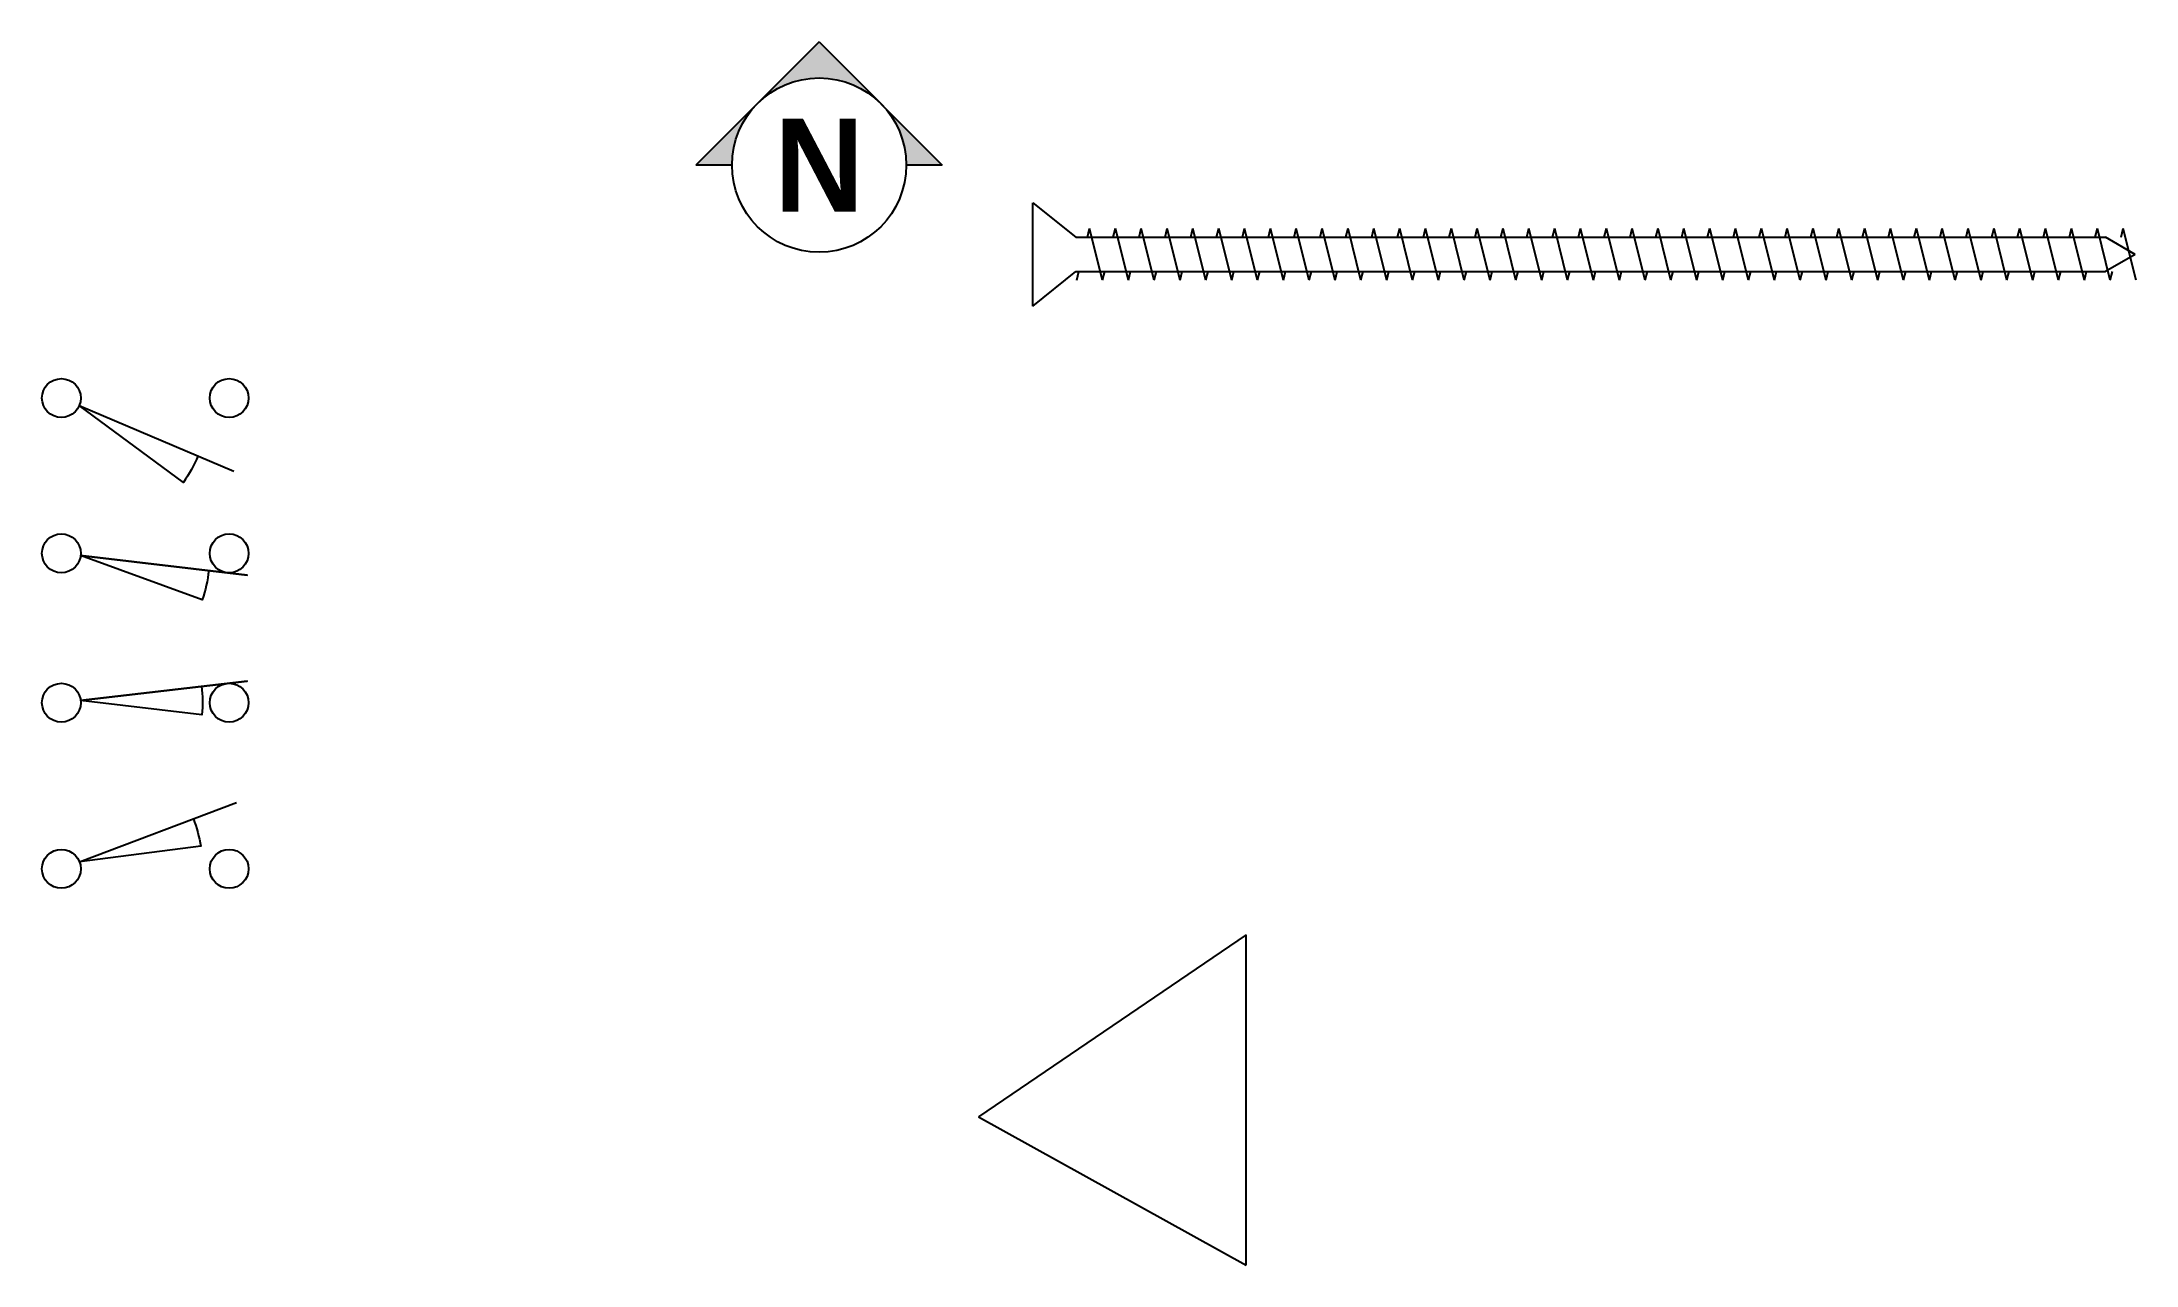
# Model space of a CAD drawing. Header units: millimetres. Extents: x 2183 to 2279.5, y 1354.6 to 1411.
import ezdxf
from ezdxf.enums import TextEntityAlignment as Align

# ---------------------------------------------------------------- set-up
doc = ezdxf.new("R2010")
doc.units = ezdxf.units.MM
doc.styles.get("Standard").update_dxf_attribs({"font": 'arial.ttf'})
doc.styles.add('Stylus BT', font='stylu.ttf')

# ---------------------------------------------------------------- blocks, each defined once
blk = doc.blocks.new('*U2')
for p, q in [((0, 0.0937), (0.0781, 0.0312)), ((0, -0.0937), (0, 0.0937)), ((0.0992, 0.0312), (0.1031, 0.0469)), ((0.1266, -0.0469), (0.1031, 0.0469)), ((0.1461, 0.0312), (0.15, 0.0469)), ((0.1735, -0.0469), (0.15, 0.0469)), ((0.193, 0.0312), (0.1969, 0.0469)), ((0.2203, -0.0469), (0.1969, 0.0469)), ((0.2399, 0.0312), (0.2438, 0.0469)), ((0.2672, -0.0469), (0.2438, 0.0469)), ((0.2867, 0.0312), (0.2906, 0.0469)), ((0.3141, -0.0469), (0.2906, 0.0469)), ((0.3336, 0.0312), (0.3375, 0.0469)), ((0.361, -0.0469), (0.3375, 0.0469)), ((0.3805, 0.0312), (0.3844, 0.0469)), ((0.4078, -0.0469), (0.3844, 0.0469)), ((0.4274, 0.0312), (0.4313, 0.0469)), ((0.4547, -0.0469), (0.4313, 0.0469)), ((0.4742, 0.0312), (0.4781, 0.0469)), ((0.5016, -0.0469), (0.4781, 0.0469)), ((0.5211, 0.0312), (0.525, 0.0469)), ((0.5485, -0.0469), (0.525, 0.0469)), ((0.568, 0.0312), (0.5719, 0.0469)), ((0.5953, -0.0469), (0.5719, 0.0469)), ((0.6149, 0.0312), (0.6188, 0.0469)), ((0.6422, -0.0469), (0.6188, 0.0469)), ((0.6617, 0.0312), (0.6656, 0.0469)), ((0.6891, -0.0469), (0.6656, 0.0469)), ((0.7086, 0.0312), (0.7125, 0.0469)), ((0.736, -0.0469), (0.7125, 0.0469)), ((0.7555, 0.0312), (0.7594, 0.0469)), ((0.7828, -0.0469), (0.7594, 0.0469)), ((0.8024, 0.0312), (0.8063, 0.0469)), ((0.8297, -0.0469), (0.8063, 0.0469)), ((0.8492, 0.0312), (0.8531, 0.0469)), ((0.8766, -0.0469), (0.8531, 0.0469)), ((0.8961, 0.0312), (0.9, 0.0469)), ((0.9235, -0.0469), (0.9, 0.0469)), ((0.943, 0.0312), (0.9469, 0.0469)), ((0.9703, -0.0469), (0.9469, 0.0469)), ((0.9899, 0.0312), (0.9938, 0.0469)), ((1.0172, -0.0469), (0.9938, 0.0469)), ((1.0367, 0.0312), (1.0406, 0.0469)), ((1.0641, -0.0469), (1.0406, 0.0469)), ((1.0836, 0.0312), (1.0875, 0.0469)), ((1.111, -0.0469), (1.0875, 0.0469)), ((1.1305, 0.0312), (1.1344, 0.0469)), ((1.1578, -0.0469), (1.1344, 0.0469)), ((1.1774, 0.0312), (1.1813, 0.0469)), ((1.2047, -0.0469), (1.1813, 0.0469)), ((1.2242, 0.0312), (1.2281, 0.0469)), ((1.2516, -0.0469), (1.2281, 0.0469)), ((1.2711, 0.0312), (1.275, 0.0469)), ((1.2985, -0.0469), (1.275, 0.0469)), ((1.318, 0.0312), (1.3219, 0.0469)), ((1.3453, -0.0469), (1.3219, 0.0469)), ((1.3649, 0.0312), (1.3688, 0.0469)), ((1.3922, -0.0469), (1.3688, 0.0469)), ((1.4117, 0.0312), (1.4156, 0.0469)), ((1.4391, -0.0469), (1.4156, 0.0469)), ((1.4586, 0.0312), (1.4625, 0.0469)), ((1.486, -0.0469), (1.4625, 0.0469)), ((1.5055, 0.0312), (1.5094, 0.0469)), ((1.5328, -0.0469), (1.5094, 0.0469)), ((1.5524, 0.0312), (1.5563, 0.0469)), ((1.5797, -0.0469), (1.5563, 0.0469)), ((1.5992, 0.0312), (1.6031, 0.0469)), ((1.6266, -0.0469), (1.6031, 0.0469)), ((1.6461, 0.0312), (1.65, 0.0469)), ((1.6735, -0.0469), (1.65, 0.0469)), ((1.693, 0.0312), (1.6969, 0.0469)), ((1.7203, -0.0469), (1.6969, 0.0469)), ((1.7399, 0.0312), (1.7438, 0.0469)), ((1.7672, -0.0469), (1.7438, 0.0469)), ((1.7867, 0.0312), (1.7906, 0.0469)), ((1.8141, -0.0469), (1.7906, 0.0469)), ((1.8336, 0.0312), (1.8375, 0.0469)), ((1.861, -0.0469), (1.8375, 0.0469)), ((1.8805, 0.0312), (1.8844, 0.0469)), ((1.9078, -0.0469), (1.8844, 0.0469)), ((1.9274, 0.0312), (1.9313, 0.0469)), ((1.9547, -0.0469), (1.9313, 0.0469)), ((1.9742, 0.0312), (1.9781, 0.0469)), ((2.0016, -0.0469), (1.9781, 0.0469)), ((0.0781, 0.0312), (1.9459, 0.0312)), ((2, 0), (1.9459, 0.0312)), ((0, -0.0937), (0.0781, -0.0313)), ((0.0781, -0.0313), (1.9459, -0.0313)), ((0.0797, -0.0469), (0.0836, -0.0313)), ((0.1266, -0.0469), (0.1305, -0.0313)), ((0.1735, -0.0469), (0.1774, -0.0313)), ((0.2203, -0.0469), (0.2242, -0.0313)), ((0.2672, -0.0469), (0.2711, -0.0313)), ((0.3141, -0.0469), (0.318, -0.0313)), ((0.361, -0.0469), (0.3649, -0.0313)), ((0.4078, -0.0469), (0.4117, -0.0313)), ((0.4547, -0.0469), (0.4586, -0.0313)), ((0.5016, -0.0469), (0.5055, -0.0313)), ((0.5485, -0.0469), (0.5524, -0.0313)), ((0.5953, -0.0469), (0.5992, -0.0313)), ((0.6422, -0.0469), (0.6461, -0.0313)), ((0.6891, -0.0469), (0.693, -0.0313)), ((0.736, -0.0469), (0.7399, -0.0313)), ((0.7828, -0.0469), (0.7867, -0.0313)), ((0.8297, -0.0469), (0.8336, -0.0313)), ((0.8766, -0.0469), (0.8805, -0.0313)), ((0.9235, -0.0469), (0.9274, -0.0313)), ((0.9703, -0.0469), (0.9742, -0.0313)), ((1.0172, -0.0469), (1.0211, -0.0313)), ((1.0641, -0.0469), (1.068, -0.0313)), ((1.111, -0.0469), (1.1149, -0.0313)), ((1.1578, -0.0469), (1.1617, -0.0313)), ((1.2047, -0.0469), (1.2086, -0.0313)), ((1.2516, -0.0469), (1.2555, -0.0313)), ((1.2985, -0.0469), (1.3024, -0.0313)), ((1.3453, -0.0469), (1.3492, -0.0313)), ((1.3922, -0.0469), (1.3961, -0.0313)), ((1.4391, -0.0469), (1.443, -0.0313)), ((1.486, -0.0469), (1.4899, -0.0313)), ((1.5328, -0.0469), (1.5367, -0.0313)), ((1.5797, -0.0469), (1.5836, -0.0313)), ((1.6266, -0.0469), (1.6305, -0.0313)), ((1.6735, -0.0469), (1.6774, -0.0313)), ((1.7203, -0.0469), (1.7242, -0.0313)), ((1.7672, -0.0469), (1.7711, -0.0313)), ((1.8141, -0.0469), (1.818, -0.0313)), ((1.861, -0.0469), (1.8649, -0.0313)), ((1.9078, -0.0469), (1.9117, -0.0313)), ((2, 0), (1.9459, -0.0313)), ((1.9547, -0.0469), (1.9586, -0.0313))]:
    blk.add_line(p, q)
blk = doc.blocks.new('*U6')
h = blk.add_hatch(color=256)
h.paths.add_polyline_path([(0, 0.3315), (-0.1657, 0.1657, -0.414214), (0.1657, 0.1657)])
h.paths.add_polyline_path([(-0.1657, 0.1657), (-0.3315, 0), (-0.2344, 0, -0.198912)])
h.paths.add_polyline_path([(0.1657, 0.1657, -0.198912), (0.2344, 0), (0.3315, 0)])
for p, q in [((0, 0.3315), (-0.3315, 0)), ((0, 0.3315), (0.3315, 0)), ((0.3315, 0), (0.2344, 0)), ((-0.2344, 0), (-0.3315, 0))]:
    blk.add_line(p, q)
blk.add_circle((0, 0), 0.2344)
at = {"insert": (0, 0), "char_height": 0.25, "width": 0.168027, "attachment_point": 5, "style": 'Stylus BT'}
blk.add_mtext('{\\fStylus BT|b1|i0|c0|p34;N}', dxfattribs=at)
blk = doc.blocks.new('*U8')
for p, q in [((12.325, 8.384), (0, 0)), ((12.325, -6.832), (12.325, 8.384)), ((0, 0), (12.325, -6.832))]:
    blk.add_line(p, q)
blk = doc.blocks.new('*U9')
blk.add_lwpolyline([(0.0956, -0.1052, -0.050759), (0.0693, -0.153), (-0.1198, -0.0138), (0.1605, -0.1328)], format="xyb")
for centre in [(-0.1522, 0), (0.1522, 0)]:
    blk.add_circle(centre, 0.0352)
blk.add_attdef('TOP', text='', height=0.1111).set_placement((0, 0.1562), align=Align.CENTER)
blk.add_attdef('BOTTOM', text='', height=0.1111).set_placement((0, -0.1875), align=Align.TOP_CENTER)
blk = doc.blocks.new('*U10')
blk.add_lwpolyline([(0.1152, -0.0312, -0.050759), (0.1034, -0.0844), (-0.1172, -0.0041), (0.1852, -0.0393), (-0.1172, -0.0041)], format="xyb")
for centre in [(-0.1522, 0), (0.1522, 0)]:
    blk.add_circle(centre, 0.0352)
blk.add_attdef('TOP', text='', height=0.1111).set_placement((0, 0.1562), align=Align.CENTER)
blk.add_attdef('BOTTOM', text='', height=0.1111).set_placement((0, -0.1875), align=Align.TOP_CENTER)
blk = doc.blocks.new('*U11')
blk.add_lwpolyline([(0.1022, 0.0297, -0.050759), (0.1029, -0.0218), (-0.1172, 0.0041), (0.1852, 0.0393), (-0.1172, 0.0041)], format="xyb")
for centre in [(-0.1522, 0), (0.1522, 0)]:
    blk.add_circle(centre, 0.0352)
blk.add_attdef('TOP', text='', height=0.1111).set_placement((0, 0.1562), align=Align.CENTER)
blk.add_attdef('BOTTOM', text='', height=0.1111).set_placement((0, -0.1875), align=Align.TOP_CENTER)
blk = doc.blocks.new('*U4')
blk.add_lwpolyline([(0.0873, 0.0907, -0.050759), (0.1006, 0.0409), (-0.1193, 0.0125), (0.1655, 0.1202)], format="xyb")
for centre in [(-0.1522, 0), (0.1522, 0)]:
    blk.add_circle(centre, 0.0352)
blk.add_attdef('TOP', text='', height=0.1111).set_placement((0, 0.1562), align=Align.CENTER)
blk.add_attdef('BOTTOM', text='', height=0.1111).set_placement((0, -0.1875), align=Align.TOP_CENTER)

msp = doc.modelspace()

# ---------------------------------------------------------------- block references
for name, p, xscale, yscale, zscale in [('*U6', (2218.823, 1405.303), 17.12182033575502, 17.12182033575502, 17.12182033575502), ('*U2', (2228.667, 1401.188), 25.4, 25.4, 25.4), ('*U9', (2187.771, 1394.571), 25.4, 25.4, 25.4), ('*U10', (2187.771, 1387.415), 25.4, 25.4, 25.4), ('*U11', (2187.771, 1380.534), 25.4, 25.4, 25.4), ('*U4', (2187.771, 1372.878), 25.4, 25.4, 25.4)]:
    msp.add_blockref(name, p, dxfattribs=dict(xscale=xscale, yscale=yscale, zscale=zscale))
msp.add_blockref('*U8', (2226.17, 1361.455))

doc.saveas('drawing.dxf')
